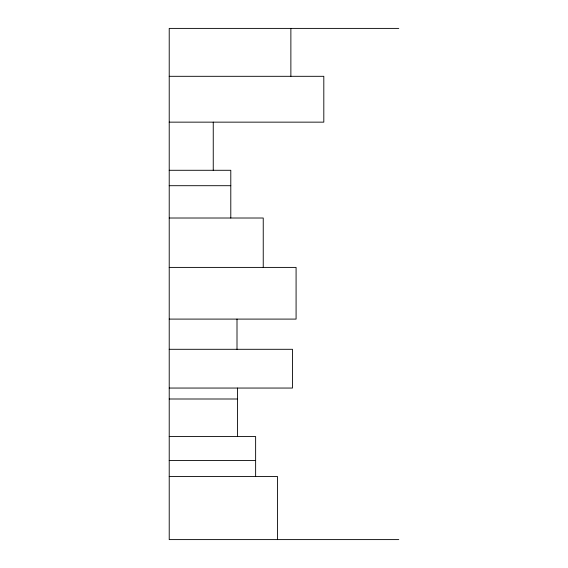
<?xml version="1.0" encoding="UTF-8"?>
<svg xmlns="http://www.w3.org/2000/svg" width="568" height="568" viewBox="0 0 568 568"><rect width="100%" height="100%" fill="white"/><g stroke="black" fill="none" stroke-linecap="round" stroke-linejoin="round"><path stroke-width="0.85" d="M398.779 28.4L169.221 28.4L169.221 539.6L398.779 539.6M169.221 76.311L323.81 76.311L323.81 122.148L169.221 122.148M169.221 170.286L230.793 170.286L230.793 218.013M169.221 185.701L230.793 185.701M169.221 218.013L263.24 218.013L263.24 267.407M169.221 267.407L296.084 267.407L296.084 319.095L169.221 319.095M169.221 349.299L292.477 349.299L292.477 388.05L169.221 388.05M169.221 398.999L237.552 398.999M169.221 436.529L255.628 436.529L255.628 476.559M169.221 460.478L255.628 460.478M169.221 476.559L277.553 476.559L277.553 539.6M290.873 28.4L290.873 76.311M237.552 388.05L237.552 436.529M237.005 319.095L237.005 349.299M213.249 122.148L213.249 170.286"/></g></svg>
